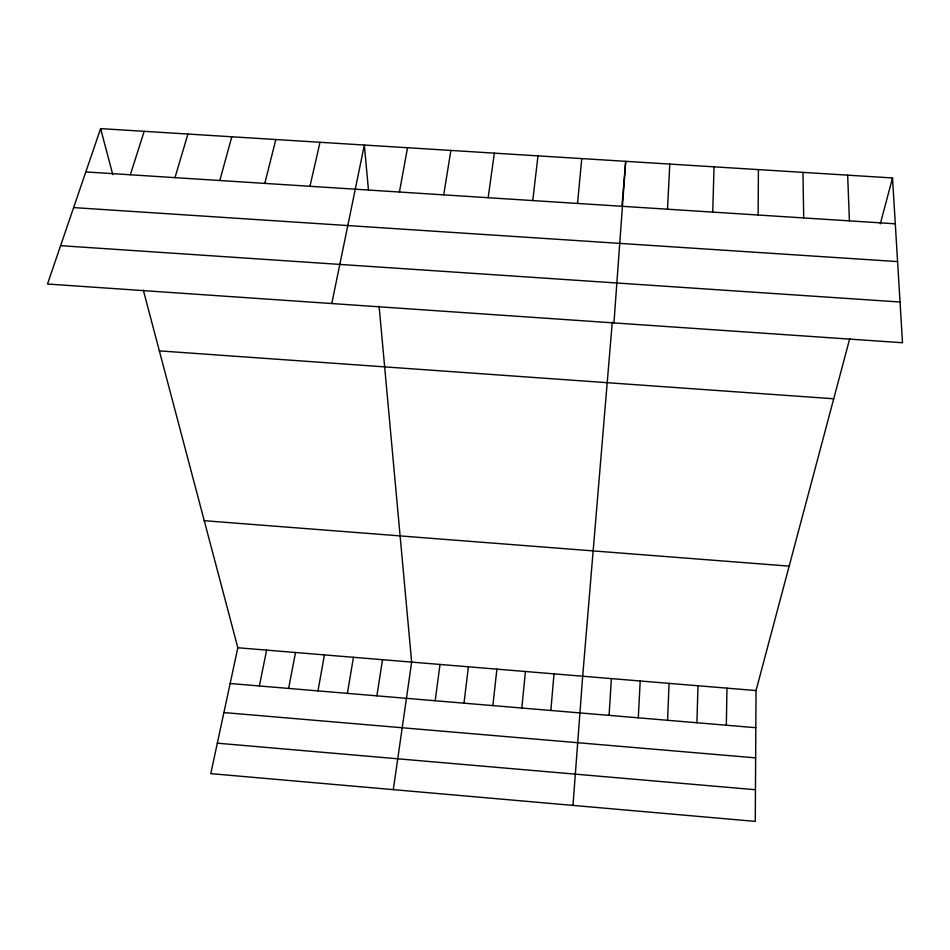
<?xml version="1.0" encoding="UTF-8"?>
<svg xmlns="http://www.w3.org/2000/svg" width="950" height="950" viewBox="0 0 950 950"><rect width="100%" height="100%" fill="white"/><g stroke="black" fill="none" stroke-linecap="round" stroke-linejoin="round"><path stroke-width="1.43" d="M758.136 215.021L758.421 169.599M849.775 338.497L756.034 690.555L755.274 821.394L210.781 773.633L237.833 647.746L143.319 290.189M726.334 725.218L726.976 688.144M696.92 722.748L697.989 685.758M712.738 212.111L714.032 166.844M667.577 720.278L669.061 683.371M667.506 209.214L669.786 164.077M638.293 717.82L640.205 680.984M609.081 715.362L611.408 678.597M613.949 322.929L625.706 161.334L621.953 206.221M572.992 805.398L582.683 676.234L612.263 322.192M550.846 710.469L554.016 673.859M577.517 203.442L581.768 158.591M521.835 708.035L525.421 671.496M492.884 705.601L496.886 669.144M532.76 200.569L537.985 155.871M464.004 703.166L468.409 666.793M435.195 700.744L440.004 664.442M488.157 197.719L494.356 153.152M393.3 789.64L411.659 662.102L379.098 306.185M376.889 695.851L382.517 659.692M443.709 194.869L450.87 150.444M347.403 693.369L353.447 657.293M317.977 690.899L324.437 654.894M399.416 192.031L407.538 147.737M288.634 688.429L295.509 652.508M259.35 685.971L266.629 650.121M331.776 303.549L364.349 145.041L368.457 189.976M309.961 186.295L320.008 142.286M264.812 183.398L275.821 139.531M880.306 223.832L892.513 177.959L100.617 128.606L47.5 284.026L902.5 342.736L892.513 177.959M219.818 180.524L231.788 136.788M174.99 177.65L187.91 134.057M130.316 174.788L144.186 131.326M85.809 171.926L895.292 223.808M73.625 207.587L897.584 261.594M60.61 245.67L900.03 302.005M159.362 350.871L833.72 398.774M204.25 520.695L789.165 566.129M237.833 647.746L756.034 690.555M230.138 683.513L755.82 727.7M223.903 712.559L755.642 757.874M217.324 743.185L755.452 789.723M100.617 128.606L112.777 174.61M847.661 175.168L849.407 220.863M802.964 172.377L803.7 217.942"/></g></svg>
